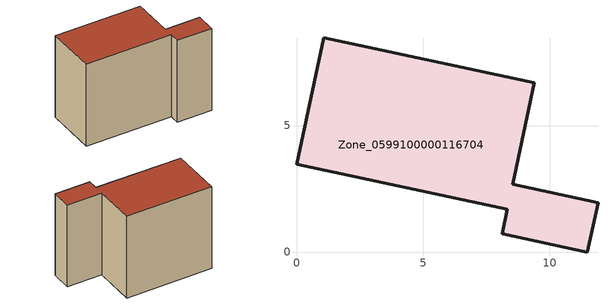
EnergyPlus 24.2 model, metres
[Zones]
Zone_0599100000116704
 floor ground (C_G): 1.07,8.46 9.4,6.69 8.54,2.68 11.91,1.96 11.49,0 8.12,0.72 8.33,1.7 0,3.48 z0
 wall outside (C_F): 9.4,6.69 1.07,8.46 0,3.48 8.33,1.7 8.12,0.72 11.49,0 11.91,1.96 8.54,2.68 9.4,6.69 z0:8.47
 roof outside (C_R): 11.91,1.96 8.54,2.68 9.4,6.69 1.07,8.46 0,3.48 8.33,1.7 8.12,0.72 11.49,0 z8.47
[BUILDING]
Pand.0599100000116704: North Axis=0; Terrain=City; Loads Convergence Tolerance Value=0.04; Temperature Convergence Tolerance Value=0.4; Solar Distribution=FullExterior; Maximum Number of Warmup Days=25; Minimum Number of Warmup Days=1
[Site:Location]
Rotterdam.The.Hague.AP_ZH_NLD Design_Conditions: Latitude=51.96; Longitude=4.45; Time Zone=1; Elevation=-4.5
[SITE:GROUNDTEMPERATURE:BUILDINGSURFACE]
18, 18, 18, 18, 18, 18, 18, 18, 18, 18, 18, 18
[MATERIAL] Thermal Absorptance=0.9; Solar Absorptance=0.7; Visible Absorptance=0.7
Name | Roughness | Thickness | Conductivity | Density | Specific Heat
G.TI.1975-1991 | MediumSmooth | 0.15 | 0.288461 | 540 | 1210
F.TI.1975-1991 | Rough | 0.3 | 0.230769 | 1920 | 840
R.TI.1975-1991 | MediumRough | 0.2 | 0.153846 | 1500 | 1000
[CONSTRUCTION]
C_G: G.TI.1975-1991
C_F: F.TI.1975-1991
C_R: R.TI.1975-1991
[ZONE]
Zone_0599100000116704: Type=1; Multiplier=1; Ceiling Height=Autocalculate; Volume=Autocalculate; Floor Area=autocalculate; Part of Total Floor Area=Yes
[ZONEINFILTRATION:DESIGNFLOWRATE]
Infil_Zone_0599100000116704: Zone or ZoneList or Space or SpaceList=Zone_0599100000116704; Schedule=AlwaysOn; Design Flow Rate Calculation Method=Flow/Area; Flow Rate per Floor Area=0.003; Constant Term Coefficient=1; Temperature Term Coefficient=0; Velocity Term Coefficient=0; Velocity Squared Term Coefficient=0
[HVACTEMPLATE:ZONE:IDEALLOADSAIRSYSTEM]
Zone_0599100000116704: Maximum Heating Supply Air Temperature=50; Minimum Cooling Supply Air Temperature=13; Maximum Heating Supply Air Humidity Ratio=0.0156; Minimum Cooling Supply Air Humidity Ratio=0.0077; Heating Limit=NoLimit; Cooling Limit=NoLimit; Dehumidification Control Type=ConstantSensibleHeatRatio; Cooling Sensible Heat Ratio=0.7; Dehumidification Setpoint=60; Humidification Control Type=None; Humidification Setpoint=30; Outdoor Air Method=None; Outdoor Air Flow Rate per Person=0.00944; Outdoor Air Flow Rate per Zone Floor Area=0; Outdoor Air Flow Rate per Zone=0; Demand Controlled Ventilation Type=None; Outdoor Air Economizer Type=NoEconomizer; Heat Recovery Type=None; Sensible Heat Recovery Effectiveness=0.7; Latent Heat Recovery Effectiveness=0.65
[ZONECONTROL:THERMOSTAT]
ThermostatControl_Zone_0599100000116704: Zone or ZoneList=Zone_0599100000116704; Control Type Schedule=DualSetpointControlType; Control 1=Thermostat_Zone_0599100000116704; Temperature Difference Between Cutout And Setpoint=0
[THERMOSTATSETPOINT:DUALSETPOINT]
Thermostat_Zone_0599100000116704: Heating Setpoint Temperature Schedule=HeatingSetpoint_Zone_0599100000116704; Cooling Setpoint Temperature Schedule=CoolingSetpoint_Zone_0599100000116704
[SCHEDULE:COMPACT]
HeatingSetpoint_Zone_0599100000116704: Through: 12/31, For: AllDays, Until: 24:00, 21
CoolingSetpoint_Zone_0599100000116704: Through: 12/31, For: AllDays, Until: 24:00, 24
DualSetpointControlType: Through: 12/31, For: AllDays, Until: 24:00, 4
AlwaysOn: Through: 12/31, For: AllDays, Until: 24:00, 1
